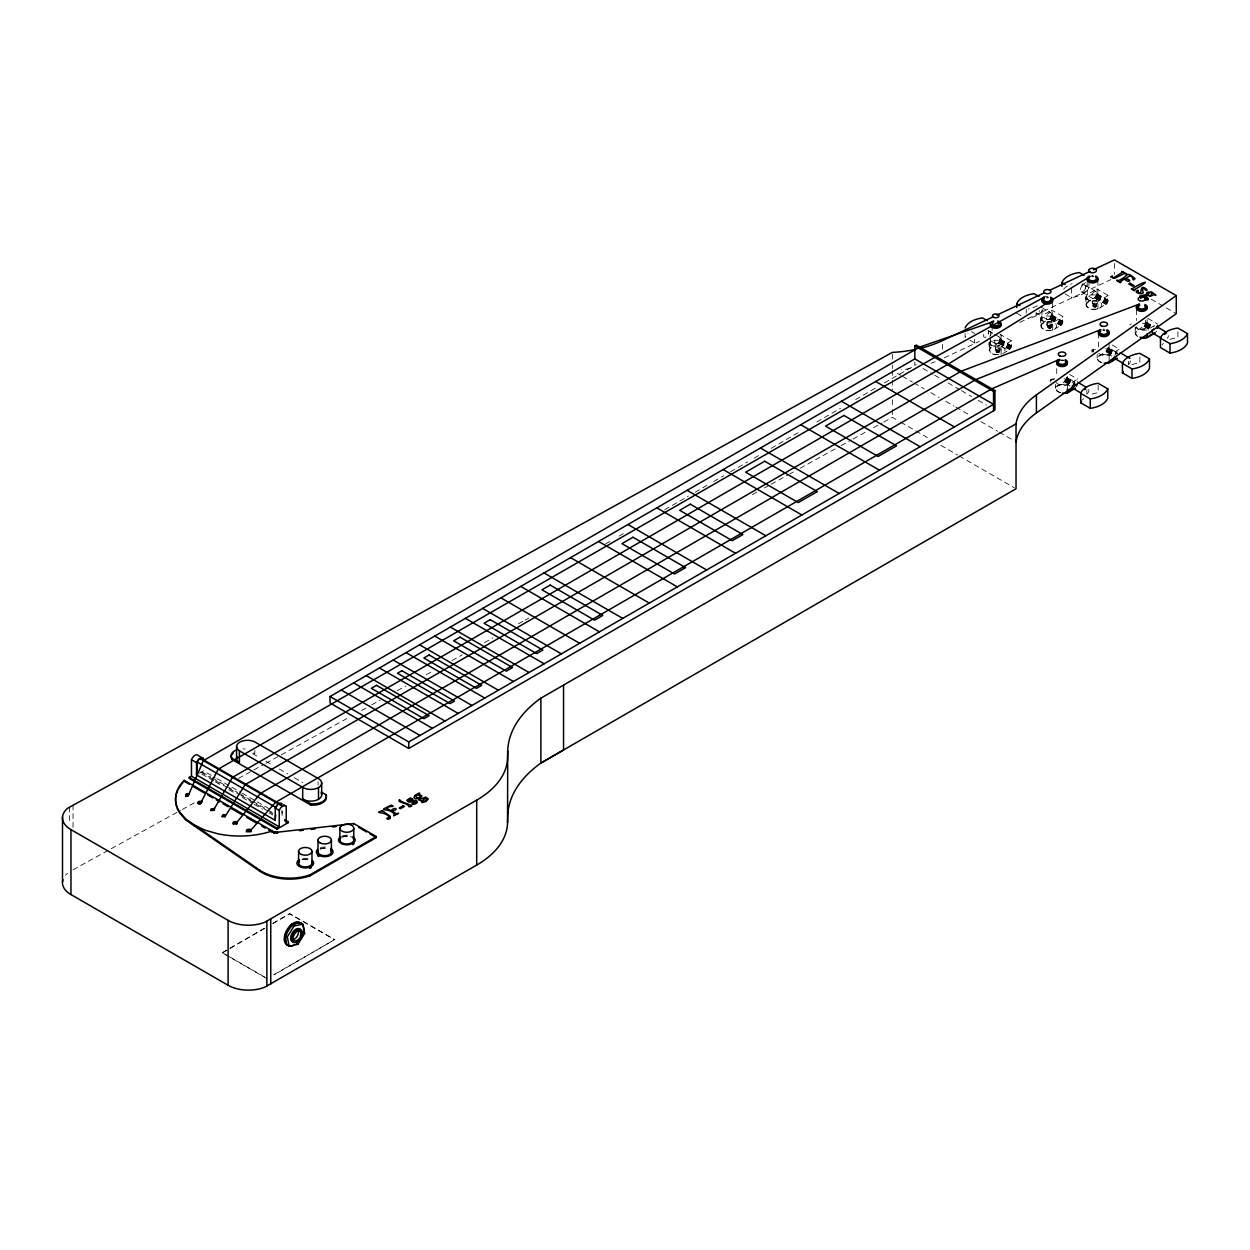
<?xml version="1.0" encoding="UTF-8"?>
<svg xmlns="http://www.w3.org/2000/svg" width="1250" height="1250" viewBox="0 0 1250 1250"><rect width="100%" height="100%" fill="white"/><g stroke="black" fill="none" stroke-linecap="round" stroke-linejoin="round"><path stroke-width="0.75" stroke-dasharray="5 3.75" d="M997.969 343.375L1000 339.953L1000.156 334.359L1011.391 340.844C1012.141 351.781 1008.313 352.047 997.969 343.375L989.875 348.047A8.531 4.922 0 0 0 996.109 354.875M1041.484 323.812L1050.453 318.141L1051.766 310.109L1063.016 316.609L1061.703 324.641L1052.734 330.297A8.531 4.922 0 0 1 1043.266 329.266A8.531 4.922 0 0 1 1041.484 323.812L1041.484 316.047L1051.766 310.109M1086.688 302.672L1095.656 297L1096.969 288.969L1108.219 295.469L1106.906 303.5L1097.938 309.156A8.531 4.922 0 0 1 1088.469 308.141A8.531 4.922 0 0 1 1086.688 302.672L1086.688 294.906L1096.969 288.969M1137.719 336.562A8.531 4.922 0 0 1 1135.938 331.094L1144.906 325.438L1146.219 317.406M1004.828 351.094L1004.969 349.953A7.625 4.406 0 0 0 997.875 345.828A7.625 4.406 0 0 0 989.875 349.344L989.734 350.484A7.625 4.406 0 0 0 999.781 354.391M1101.016 362.469A8.531 4.922 0 0 1 1097.922 356.391L1106.016 351.719L1108.172 347.484L1117.812 353.047M1093.125 352.297L1093.328 349.906L1095.453 349.578M1060.797 392.891A8.531 4.922 0 0 1 1056.203 386.344C1070.656 382.781 1060.875 371.422 1077.562 384.734M988.641 333.5L988.641 331.281L988.484 334.047A3.828 2.203 -60 0 1 987.484 335.766M1085.453 288.125L1085.297 288.672A3.828 2.203 -60 0 1 1081.219 291.859A3.828 2.203 -60 0 1 1081.219 287.078A3.828 2.203 -60 0 1 1085.297 285.547L1085.453 288.125L1085.453 285.906M995.5 348.953C994.688 353.953 1001.5 353.016 1001.109 348.719A8.531 4.922 0 0 1 996.109 349.047L995.5 347C994.688 352.016 1001.5 351.078 1001.109 346.781L1011.391 340.844M1051.359 327.359L1052.734 324.484A8.531 4.922 0 0 1 1047.719 324.812L1047.109 322.766C1044.938 327.125 1052.188 330.969 1051.281 325.156M1092.312 303.578L1092.922 303.672A8.531 4.922 0 0 0 1097.938 303.344C1097.656 309.328 1090.016 307.141 1092.312 301.625C1091.5 306.641 1098.312 305.703 1097.938 301.406L1108.219 295.469M1051.609 379.859L1051.609 380.75M1048 325.75L1050.812 325.938L1052.734 322.547L1063.016 316.609M199.328 773.297L203.516 770.875L215.25 777.641M605.531 543.953L612.281 540.047M619.047 536.156L625.812 532.25M664.688 509.797L688.344 496.141M695.109 492.234L706.938 485.406M713.688 481.5L723.828 475.656M730.594 471.75L747.5 461.984M754.25 458.094L761.016 454.188M771.156 448.328L799.891 431.75M816.797 421.984L840.453 408.328M855.656 399.547L877.625 386.859M884.391 382.953L913.125 366.359M916.234 364.562L914.812 365.391L914.812 358.891M1002.734 353.609L1007.594 350.797M1154.516 325.594L1147.172 329.844A8.531 4.922 0 0 1 1135.844 327.172L1135.938 331.094M1098.609 353.328A8.531 4.922 0 0 0 1109.156 355.125L1119.438 349.188L1109.797 343.625M1056.109 382.422A8.531 4.922 0 0 0 1067.438 385.078L1077.719 379.141L1077.719 383.531M267.234 978.813L222.25 952.828L264.422 928.219M272.859 923.344L289.719 913.609L334.703 939.578L273.984 974.906M222.25 952.828L264.422 928.484M272.859 923.625L289.719 913.875L334.703 939.844M273.984 974.641L334.703 939.578M73.031 869.797L180.562 810.406M182.281 809.469L195.938 801.922M238.609 778.359L252.25 770.812M253.969 769.875L264.203 764.219M265.906 763.281L279.562 755.734M281.281 754.797L349.547 717.094M361.5 710.484L370.031 705.781M371.734 704.828L380.266 700.125M397.344 690.688L405.875 685.984M426.359 674.672L433.188 670.906M451.953 660.531L462.203 654.875M484.391 642.625L492.922 637.906M518.531 623.766L523.641 620.938M525.359 620L528.766 618.109M752.359 494.625L757.484 491.797M764.312 488.031L769.438 485.203M771.141 484.266L788.203 474.828M789.906 473.891L793.328 472M800.156 468.234L839.406 446.547M841.125 445.609L851.359 439.953M853.062 439.016L866.719 431.469M873.547 427.703L882.078 422.984M883.781 422.047L892.328 417.328L899.016 421.188M944.219 357.875L979.312 341.391M1019.672 322.438L1110.922 279.594M1051.859 379.672L1054.062 379.672M1054.688 378.781L1051.656 379.172A1.828 1.062 0 0 0 1051.609 381.234M1082.531 283.844L1088.953 287.516L1088.953 279.969M988.937 331.047L992.141 332.891A23.656 13.656 0 0 1 991.547 334.094M1151.203 299.172L1164.578 306.891M1166.25 307.859L1176.281 313.656M1147.828 318.344L1157.453 323.906M1084.859 285.156L1096.109 291.641A3.828 2.203 -60 0 1 1094.891 297.578A3.828 2.203 -60 0 1 1091.578 295.656A3.828 2.203 -60 0 1 1096.109 291.641M1096.953 293.75L1108.188 300.25M1146.203 322.188L1154.234 326.828M1096.891 294.156L1108.141 300.656M1146.141 322.594L1152.578 326.297M1096.812 294.562L1108.062 301.062M1146.062 323L1152.484 326.719M1096.688 294.984L1107.938 301.484M1145.938 323.422L1152.359 327.125M1096.547 295.406L1107.781 301.906M1145.781 323.844L1153.828 328.484M1096.359 295.828L1107.609 302.312M1145.609 324.25L1152.031 327.969M1096.156 296.234L1107.391 302.719M1145.406 324.672L1151.828 328.375M1095.922 296.625L1107.156 303.125M1145.172 325.062L1149.984 327.844M1095.656 297L1106.906 303.5M1144.906 325.438L1149.734 328.219M1095.375 297.359L1106.625 303.859M1144.625 325.797L1149.453 328.578M1095.094 297.688L1106.328 304.188M1144.344 326.125L1150.766 329.828M1094.781 298L1106.031 304.484M1144.031 326.422L1150.453 330.141M1081.047 291.781L1092.281 298.266M1041.266 307.219L1050.906 312.781A3.828 2.203 -60 0 1 1049.703 318.719A3.828 2.203 -60 0 1 1046.391 316.797A3.828 2.203 -60 0 1 1050.906 312.781M1051.75 314.891L1063 321.391M1051.703 315.297L1062.938 321.797M1108.125 347.875L1117.766 353.438M1051.609 315.703L1062.859 322.203M1108.047 348.297L1119.281 354.781M1051.484 316.125L1062.734 322.625M1107.922 348.703L1115.953 353.344M1051.344 316.547L1062.578 323.047M1107.766 349.125L1114.203 352.844M1051.156 316.969L1062.406 323.453M1107.594 349.547L1114.016 353.25M1050.953 317.375L1062.188 323.859M1107.375 349.953L1117.016 355.516M1050.719 317.766L1061.953 324.266M1107.141 350.344L1113.578 354.062M1050.453 318.141L1061.703 324.641M1106.891 350.719L1113.312 354.438M1050.188 318.5L1061.422 325M1106.609 351.078L1113.031 354.797M1049.891 318.828L1061.141 325.328M1106.312 351.406L1115.953 356.984M1049.578 319.141L1060.828 325.625M1106.016 351.719L1112.438 355.422M1047.078 319.406L1035.844 312.922A3.828 2.203 -60 0 0 1037.75 312.734M1069.688 374.5L1077.719 379.141M988.047 330.531L992.875 333.312M994.469 334.234L999.297 337.016M1000.141 339.141L1011.375 345.625M1066.469 377.422L1074.5 382.062M1000.078 339.531L1011.328 346.031M1066.406 377.828L1074.438 382.469M1000 339.953L1011.234 346.438M999.875 340.359L1011.125 346.859M1066.203 378.656L1077.453 385.156M999.719 340.781L1010.969 347.281M1066.047 379.078L1074.094 383.719M999.547 341.203L1010.797 347.688M1065.875 379.5L1077.125 385.984M999.328 341.609L1010.578 348.094M1065.672 379.906L1076.906 386.391M999.109 342L1010.344 348.5M1065.438 380.297L1075.062 385.859M998.844 342.375L1010.094 348.875M1065.172 380.672L1071.594 384.391M998.563 342.734L1009.812 349.234M1064.891 381.031L1074.531 386.594M998.281 343.062L1009.516 349.562M1064.609 381.359L1071.031 385.078M1064.297 381.672L1070.719 385.375M990.656 340.859L995.469 343.656M922.937 368.438L932.984 374.234M934.656 375.203L941.359 379.078M948.062 382.938L959.781 389.719M961.453 390.672L971.5 396.484M978.203 400.344L986.578 405.188M897.344 373.359L900.688 375.297M902.359 376.25L912.391 382.047M914.047 383.016L924.078 388.797M930.766 392.656L939.125 397.484M945.813 401.344L954.172 406.172M955.844 407.141L969.219 414.859M980.922 421.609L997.641 431.266M999.312 432.234L1014.359 440.922M900.688 422.156L914.047 429.875M915.719 430.844L927.422 437.594M940.797 445.328L957.516 454.969M959.188 455.938L1014.359 487.781M252.5 753.578L259.203 757.438M265.906 761.312L272.609 765.172M279.297 769.047L287.672 773.875M294.375 777.75L302.75 782.578M216.922 778.609L230.328 786.344M232 787.312L240.375 792.141M242.047 793.109L270.516 809.547M202.094 771.984L210.531 776.859M212.219 777.828L237.547 792.453M239.234 793.422L251.047 800.25M252.734 801.219L273 812.906M200.406 772L213.906 779.797M215.594 780.766L227.422 787.594M229.109 788.562L239.234 794.422M240.922 795.391L254.422 803.188M256.109 804.156L267.922 810.984M269.609 811.953L273 813.906M201.828 774.078L213.656 780.906M215.344 781.875L222.094 785.781M228.844 789.672L235.594 793.578M242.344 797.469L252.469 803.312M254.156 804.297L262.609 809.172M269.359 813.062L272.734 815.016M222.25 952.562L267.234 978.531M1065.109 293.906L1071.469 297.609A23.656 13.656 0 0 0 1088.953 287.516M1016.719 313.188L1021.5 315.969M971.469 331.703L974.656 333.562M969.875 340.203L974.656 342.984A23.656 13.656 0 0 0 976.734 342.641M1047.109 324.703L1048 327.688M281.719 810.5L282.234 816.313L282.234 811.078M1177.875 331.844L1177.875 337.5A22.688 13.094 0 0 0 1168.547 340.047M1147.125 319.422L1147.125 326.641M1139.844 357.125L1139.844 362.781A22.688 13.094 0 0 0 1130.516 365.328M1136.453 309.719L1136.453 320.547M1135.219 327.203L1135.219 333.016M1128.578 361.281L1128.578 364.312M1114.422 263.5L1114.422 274.328M1109.094 342.906L1109.094 351.922M1109.156 355.125L1109.156 360.938M1098.438 333.203L1098.438 347.641M1098.141 385.188L1098.141 392.734A22.688 13.094 0 0 0 1088.812 395.281M1097.875 280.156L1097.875 298.203A5.375 3.094 0 0 1 1089.359 300.375A5.375 3.094 0 0 1 1090.375 295.031A5.375 3.094 0 0 1 1097.875 298.203M1097.938 309.156L1097.938 301.406A8.531 4.922 0 0 1 1092.922 301.734L1091.281 301.453A8.531 4.922 0 0 1 1086.688 294.906M1097.188 354.422L1097.188 358.297M1096.438 304.25A1.594 0.922 0 0 1 1093.781 304.688A1.594 0.922 0 0 1 1094.469 303.141A1.594 0.922 0 0 1 1096.438 304.25L1096.562 306.219A1.594 0.922 0 0 1 1093.781 306.625A1.594 0.922 0 0 1 1094.469 305.078A1.594 0.922 0 0 1 1096.438 306.188M1096.484 304.016L1096.484 305.953M1096.25 304.641L1096.016 306.734M1095.734 304.922L1095.734 306.859M1095.406 305.016L1095.406 306.953M1095.062 305.062L1095.062 307M1094.359 305.062L1094.359 307M1094.016 305L1094.016 306.938M1093.703 304.906L1093.703 306.844M1093.438 304.766L1093.438 306.719M1093.297 304.047L1093.203 306.547M1091.938 350.25L1091.938 352.188M1087.203 281.281L1087.203 297.531M1086.859 389.719L1086.859 394.25M1086.109 297.797L1086.109 299.734A8.531 4.922 0 0 1 1086.688 296.844M1085.969 296.828L1085.969 304.578M1071.469 288.172L1071.469 297.609M1067.391 376.469L1067.391 381.875M1067.438 385.078L1067.438 388.953M1056.719 368.562L1056.719 375.797M1055.484 384.375L1055.484 388.25M1052.672 303.094L1052.672 319.344A5.375 3.094 0 0 1 1044.156 321.516A5.375 3.094 0 0 1 1045.172 316.172A5.375 3.094 0 0 1 1052.672 319.344M1052.734 330.297L1052.734 322.547A8.531 4.922 0 0 1 1047.719 322.875L1046.094 322.594A8.531 4.922 0 0 1 1041.484 316.047M1051.062 325.781L1051.062 327.734M1050.812 325.938L1050.812 327.875M1050.531 326.062L1050.531 328M1050.203 326.156L1050.203 328.094M1050.219 380.203L1050.219 382.141M1049.875 326.203L1049.875 328.141M1049.266 326.219A1.594 0.922 0 0 0 1048.578 327.766A1.594 0.922 0 0 0 1051.234 327.328A1.594 0.922 0 0 0 1049.266 326.219L1049.156 328.141M1048.812 326.141L1048.812 328.078M1048.5 326.047L1048.5 327.984M1048.109 325.188L1048.234 327.844M1042 309.641L1042 318.672M1040.906 318.938L1040.906 320.875A8.531 4.922 0 0 1 1041.484 317.984M1040.766 317.969L1040.766 325.719M1026.266 309.312L1026.266 313.094M1001.062 334.562L1001.062 343.578M1001.109 354.531L1001.109 346.781A8.531 4.922 0 0 1 996.109 347.109L994.469 346.828A8.531 4.922 0 0 1 989.875 340.281L989.875 348.047M999.672 349.391L999.75 351.594M999.438 350.031L999.438 351.969M999.203 350.172L999.203 352.109M998.922 350.297L998.922 352.234M998.594 350.391L998.594 352.328M998.25 350.438L998.25 352.375M997.547 350.438L997.547 352.375M997.203 350.375L997.203 352.312M996.891 350.281L996.891 352.219M996.609 350.156L996.609 352.094M996.484 349.422L996.391 351.938M992.141 325.344L992.141 332.891M990.391 332.078L990.391 335.688M990.391 337.5L990.391 342.906M989.297 343.172L989.297 345.125A8.531 4.922 0 0 1 989.875 342.234M989.156 342.203L989.156 349.953M974.656 339.219L974.656 342.984M965.109 333.656L965.109 337.422A22.688 13.094 0 0 1 968.016 333.266M942.453 344.25L942.453 349.672M892.328 354.219L892.328 363.234M892.328 365.047L892.328 368.656M892.328 370.469L892.328 378.281M892.328 380.234L892.328 390M892.328 399.75L892.328 407.562M892.328 409.516L892.328 417.328M318.094 781.812L318.094 785.172M254.828 750.328L254.828 753.672A10.906 6.297 0 0 0 252.578 752.766M73.031 804.859L73.031 827.781M69.5 806.906L69.5 824.094M65.547 875.203A29 16.75 0 0 1 67.609 873.203M935.078 361.828A92.562 53.438 0 0 1 931.203 363.219M910.281 368.484A92.562 53.438 0 0 1 901.391 369.734M242.953 748.875A11.719 6.766 0 0 1 245.266 749.031M302.938 859.672A8.391 4.844 0 0 1 309.312 860.078M320.531 848.906A8.375 4.844 0 0 1 326.891 848.422M342.625 837.031A8.375 4.844 0 0 1 351.016 837.031M302.938 858.422A8.391 4.844 0 0 1 309.312 858.828M301.938 859.719A6.703 3.859 0 0 1 310.016 860.344M320.531 847.656A8.375 4.844 0 0 1 328.906 847.656M319.984 849.109A6.703 3.859 0 0 1 328.062 848.5M342.625 835.781A8.375 4.844 0 0 1 351.016 835.781M341.969 837.094A6.969 4.016 0 0 1 351.812 837.172M1091.719 276.75A5.375 3.094 0 0 1 1093.125 276.734M1046.516 297.891A5.375 3.094 0 0 1 1047.922 297.875M1061.234 360.422A5.375 3.094 0 0 1 1064 360.594M1102.953 330.469A5.375 3.094 0 0 1 1104.344 330.453M1142.359 323.219A5.375 3.094 0 0 1 1147.156 326.375A5.375 3.094 0 0 1 1142.141 329.391A5.375 3.094 0 0 1 1136.484 326.781M1162.125 344.719A22.688 13.094 0 0 1 1163.375 343.391M1168.547 335.672A3.828 2.203 -60 0 1 1167.297 338.297M1156.609 330.984A3.828 2.203 -60 0 1 1156.047 331.812M1129.953 324.953A1.828 1.062 0 0 1 1131.391 323.938M1137.047 335.703A7.625 4.406 0 0 1 1135.797 333.547L1135.938 332.406A7.625 4.406 0 0 1 1148.469 329.969M1093.312 351.281A1.828 1.062 0 0 1 1093.359 349.234L1093.359 351.172A1.828 1.062 0 0 0 1092.109 352.641M1102 362.5A7.625 4.406 0 0 1 1097.781 358.828L1097.922 357.688A7.625 4.406 0 0 1 1103.938 354.234A7.625 4.406 0 0 1 1111.75 356.125M1105.703 348.703A5.375 3.094 0 0 1 1107.641 353.734A5.375 3.094 0 0 1 1098.859 352.844M1130.531 360.969A3.828 2.203 -60 0 1 1128.625 364.281M1115.328 353.25A3.828 2.203 -60 0 1 1117.375 351.75M1060.281 392.453A7.625 4.406 0 0 1 1056.062 388.781L1056.203 387.641A7.625 4.406 0 0 1 1062.219 384.188A7.625 4.406 0 0 1 1070.031 386.078M1073.047 384.016A3.828 2.203 -60 0 1 1073.609 383.203M1074.25 382.516A3.828 2.203 -60 0 1 1074.953 382M1088.812 389.297A3.828 2.203 -60 0 1 1087.562 393.547M1082.391 399.953A22.688 13.094 0 0 1 1083.641 398.625M1064 378.656A5.375 3.094 0 0 1 1065.922 383.688A5.375 3.094 0 0 1 1057.141 382.797M1085.453 282.625A23.656 13.656 0 0 1 1081.078 285.391M1063.578 289.219A22.688 13.094 0 0 1 1072.125 283.688M986.141 336.969A3.828 2.203 -60 0 1 983.641 336.484A3.828 2.203 -60 0 1 984.219 332.734M993.562 340.406A5.375 3.094 0 0 1 1001.094 343.312A5.375 3.094 0 0 1 993.344 346.031A5.375 3.094 0 0 1 992.359 340.828M990.75 335.266A23.656 13.656 0 0 1 989.781 336.375M998.734 336.844A3.828 2.203 -60 0 1 999.297 341.438A3.828 2.203 -60 0 1 995.047 343.25A3.828 2.203 -60 0 1 996.688 337.719M1039.656 310.719A3.828 2.203 -60 0 1 1039.109 311.531M1043.156 309.859A23.656 13.656 0 0 1 1028.344 318.406M1037.484 305.688A23.656 13.656 0 0 1 1028.344 308.969M1045.172 296.812A5.375 3.094 0 0 1 1047.922 296.578M1046.781 297.578A3.641 2.109 0 0 1 1048.656 297.688M1091.719 275.453A5.375 3.094 0 0 1 1093.125 275.438M1091.938 276.266A3.938 2.266 0 0 1 1093.953 276.406M1102.953 329.172A5.375 3.094 0 0 1 1104.344 329.156M1103.188 330.094A3.75 2.172 0 0 1 1105.125 330.219M1060.516 360.172A3.812 2.203 0 0 1 1064.297 360.406M1041.484 325.109L1041.344 326.25A7.625 4.406 0 0 0 1048.438 330.375A7.625 4.406 0 0 0 1056.438 326.859L1056.578 325.703A7.625 4.406 0 0 0 1049.484 321.594A7.625 4.406 0 0 0 1041.484 325.109M1086.688 303.969L1086.547 305.109A7.625 4.406 0 0 0 1093.641 309.234A7.625 4.406 0 0 0 1101.641 305.719L1101.781 304.562A7.625 4.406 0 0 0 1094.688 300.453A7.625 4.406 0 0 0 1086.688 303.969M996.969 352A1.594 0.922 0 0 0 999.625 351.578A1.594 0.922 0 0 0 997.641 350.453A1.594 0.922 0 0 0 996.969 352M996.969 350.062A1.594 0.922 0 0 0 999.625 349.625A1.594 0.922 0 0 0 997.641 348.516A1.594 0.922 0 0 0 996.969 350.062M1048.578 325.828A1.594 0.922 0 0 0 1051.234 325.391A1.594 0.922 0 0 0 1049.266 324.281A1.594 0.922 0 0 0 1048.578 325.828"/><path stroke-width="1.5" d="M1093.359 269.781L1114.422 259.891L1176.281 295.594L1036.406 394.875A92.562 53.438 0 0 0 1016.031 423.828L540.391 698.469A149.578 86.359 0 0 0 507.719 751.109L507.547 758A105.344 60.828 0 0 1 476.703 800.125L264.922 922.188A28.703 16.578 0 0 1 228.094 920.359L70.969 829.641A29 16.75 0 0 1 67.609 808.281L892.328 352.406A92.562 53.438 0 0 0 914.625 349.625M62.969 879.609A29 16.75 0 0 0 70.969 894.562L228.094 985.281A28.703 16.578 0 0 0 264.922 987.109L476.703 865.062A105.344 60.828 0 0 0 507.547 822.922L507.719 816.047A149.578 86.359 0 0 1 540.391 763.406L563.547 749.984L563.547 685.062M275.641 814.891L275.25 820.359L196.531 774.906L197.438 762.141A3.781 2.188 -60 0 1 199.969 758.625A3.781 2.188 -60 0 1 202.484 759.234L281.203 804.672M250.813 831.875A2.219 1.281 0 0 0 250.813 831.219L249.781 830.438A2.219 1.281 0 0 0 247.328 830.531A2.219 1.281 0 0 0 246.531 831.875M201.969 801.266L200.469 801.469A1.594 0.922 0 0 0 198.125 802.016A1.594 0.922 0 0 0 199.672 803.188A1.594 0.922 0 0 0 201.219 802.016L218.219 769.172L936.125 356.578L1044.484 296.969M214.578 808.547L212.812 808.734A1.578 0.906 0 0 0 210.844 809.531A1.578 0.906 0 0 0 212.547 810.531A1.578 0.906 0 0 0 213.937 809.375L232.453 777.375L947.406 364.609L1090.219 276.344M284.688 935.422L291.453 924.453L300.141 922.688L302.734 924.188L304.656 933.391L297.875 944.344L289.203 946.125L286.594 944.609L284.688 935.422L287.297 936.922L289.203 946.125M287.297 936.922L294.062 925.953L302.734 924.188M245.094 784.688L224.844 816.922M224.781 816.687L225.406 814.797C220.281 813.531 222.516 818.969 224.781 815.688M221.875 816.687L225.406 815.797M185.625 796.391L188 796.234L203.406 760.625L919.688 347.078L993.781 321.422M188.016 795.625L188.75 793.625C184.016 792.922 186.047 797.656 188.016 794.625M340.797 837.969L340.125 838.875A6.969 4.016 0 0 0 344.062 843.672A6.969 4.016 0 0 0 352.797 842.031L353.516 841.078A6.969 4.016 0 0 0 352.906 838.016M236.844 822.391L236.844 823.391L237.375 821.719L235.516 821.625A1.891 1.094 0 0 0 233.141 822.578A1.891 1.094 0 0 0 235.188 823.766A1.891 1.094 0 0 0 236.844 822.391L260.344 793.5L975.922 379.547L1100.844 329.594M1016.031 441.875A92.562 53.438 0 0 1 1036.406 412.937L1176.281 313.656L1176.281 295.594M914.812 358.891L914.812 345.906L916.234 345.094L994.953 390.547L994.953 410.016L408.766 748.453L330.047 703L330.047 696.516L914.812 358.891L993.531 404.344L408.766 741.953L330.047 696.516M189.234 777.453L191.469 776.172L279.25 826.844L279.25 810.422A5.656 3.266 -60 0 1 282.734 806.031A5.656 3.266 -60 0 1 286.234 806.391L286.234 822.812L288.188 821.688L288.188 822.688L277 829.141L189.234 778.453L189.234 777.453L277 828.141L279.25 826.844M245 784.734L961.359 371.141L1138.969 304.25M914.812 345.906L993.531 391.359L994.953 390.547M1140.531 337.641A8.531 4.922 0 0 0 1147.172 337.594L1155.281 332.922M1117.25 358.203L1109.156 362.875A8.531 4.922 0 0 1 1104.156 363.219M1062.438 393.156A8.531 4.922 0 0 0 1067.438 392.828L1075.547 388.156M376.312 836.547L353.812 823.563L277.609 832.188L273.797 831.781L184.219 780.359A64.234 37.078 0 0 0 179.422 811.609L185.609 818.859L259.609 870.078A39.125 22.594 0 0 0 309.969 874.844L376.312 836.547L376.312 837.547L309.969 875.844A39.125 22.594 0 0 1 259.609 871.078L185.609 819.859L179.422 812.609A64.234 37.078 0 0 1 177.766 790.297M185.656 795.422L188.75 794.625M993.344 316.734L942.453 340.641A92.562 53.438 0 0 1 920.328 348.344M996.859 315.094L1044.234 292.844M1049.5 290.375L1089.859 271.422M1059.078 359.562L991.875 388.766L275.609 802.297L250.813 830.219A2.219 1.281 0 0 1 248.672 831.828A2.219 1.281 0 0 1 246.531 830.219A2.219 1.281 0 0 1 249.781 829.453L250.891 829.516L250.813 831.219M1166.641 332.953L1165.938 333.25A3.828 2.203 -60 0 0 1164.578 334.453M198.125 803.016A1.594 0.922 0 0 1 200.469 802.453L201.969 802.266L201.219 803.016L201.219 802.016M299.5 830.719L303.375 830.281M311.141 829.406L315.016 828.953M332.484 826.984L336.359 826.531M210.828 810.609A1.578 0.906 0 0 1 212.812 809.734L214.578 809.531L213.937 810.375L213.937 809.375M233.688 824.438A1.891 1.094 0 0 1 233.391 823.125A1.891 1.094 0 0 1 235.516 822.609L237.375 822.703M1144.656 299.891C1153.641 301.25 1143.016 294.906 1146.625 294.844L1150.359 296.359L1153.891 294.703L1155.938 295.172L1152.062 292.297L1148.406 292.016L1146.609 292.922L1146.375 294.531L1139.781 296.078L1140.75 298.328M273.312 831.625C272.531 832.984 276.141 833.812 275.375 832.109M1144.469 299.281L1147.703 299.078L1143.656 296.016L1141.516 296.391L1141.906 297.812M1187.5 333.578L1177.875 328.062A22.688 13.094 0 0 0 1160.469 338.125L1160.469 347.547L1170.016 353.109A23.656 13.656 0 0 0 1187.5 343.016L1187.5 333.578A23.656 13.656 0 0 1 1170.016 343.672L1170.016 353.109M1084.141 275.328L1079.328 272.562A22.688 13.094 0 0 0 1061.922 282.625L1061.922 286.391M1149.484 358.859L1139.844 353.359A22.688 13.094 0 0 0 1122.438 363.406L1122.438 372.844L1131.984 378.406A23.656 13.656 0 0 0 1149.484 368.297L1149.484 358.859A23.656 13.656 0 0 1 1131.984 368.969L1131.984 378.406M1038.938 296.469L1034.125 293.703A22.688 13.094 0 0 0 1016.719 303.766L1016.719 307.531M1107.766 388.812L1098.141 383.297A22.688 13.094 0 0 0 1080.719 393.359L1080.719 402.797L1090.281 408.344A23.656 13.656 0 0 0 1107.766 398.25L1107.766 388.812A23.656 13.656 0 0 1 1090.281 398.922L1090.281 408.344M987.328 320.703L982.516 317.938A22.688 13.094 0 0 0 965.109 328M1156.609 326.578L1166.25 332.141M1152.781 333.203L1160.812 337.844M1120.188 352.781L1129.828 358.344M1114.766 358.484L1122.797 363.125M1078.469 382.734L1086.516 387.375M1073.047 388.438L1081.078 393.078M875.688 381.484L954.406 426.938M841.438 401.266L920.156 446.719M800.75 424.75L879.469 470.203M760.453 448.016L839.172 493.469M723.172 469.547L801.891 514.984M687.156 490.344L765.875 535.781M656.828 507.844L735.562 553.281M627.938 524.531L706.656 569.969M598.625 541.453L677.344 586.891M570.578 557.641L649.297 603.094M544.031 572.969L622.75 618.422M520.75 586.406L599.469 631.859M500.922 597.859L579.641 643.297M482.641 608.406L561.359 653.859M465.422 618.344L544.141 663.797M450.328 627.062L529.047 672.516M434.734 636.078L513.453 681.516M419.625 644.781L498.344 690.234M406.078 652.625L484.797 698.062M393.234 660.031L471.953 705.484M379.469 667.984L458.188 713.422M366.25 675.609L444.984 721.047M353.656 682.891L432.375 728.328M341.281 690.016L420.016 735.469M321.328 792.062L326.203 794.875L326.203 796.125A13.328 7.703 0 0 1 310.797 805.016L232.078 759.562L232.078 758.328A11.719 6.766 0 0 1 236.344 750.016M318.5 787.578A10.906 6.297 0 0 0 318.094 778.453L254.828 741.938A10.906 6.297 0 0 0 239.781 742.141A10.906 6.297 0 0 0 239.422 750.828L302.688 787.344A10.906 6.297 0 0 0 318.5 787.578L318.5 799.328M358.641 827.344L366.672 831.984M369.891 833.828L376.312 837.547M232.078 758.328L239.422 762.578L239.422 750.828M302.688 787.344L302.688 799.094L310.797 803.781A13.328 7.703 0 0 0 326.203 794.875M283.578 804.844L286.234 806.391M199.969 758.625L282.672 806.391M197.438 762.141L276.156 807.594A3.781 2.188 -60 0 1 276.719 806.188M196.531 762.672A5.656 3.266 -60 0 1 200.031 758.266A5.656 3.266 -60 0 1 203.516 758.625L198.453 755.703A5.656 3.266 -60 0 0 194.969 755.344A5.656 3.266 -60 0 0 191.469 759.75L196.531 762.672L196.531 774.906M282.234 804.078A5.656 3.266 -60 0 0 278.75 803.719A5.656 3.266 -60 0 0 275.25 808.109L279.25 810.422M284.812 819.734L288.188 821.688M284.812 820.734L288.188 822.688M189.281 784.266L184.219 781.344L184.219 780.359M192.656 786.219L204.469 793.047M207.844 795L212.906 797.922M216.281 799.859L219.672 801.812M223.047 803.766L228.109 806.688M231.484 808.641L241.609 814.484M246.672 817.406L256.797 823.25M261.859 826.188L265.234 828.125M268.625 830.078L272 832.031L272 831.031A64.234 37.078 0 0 1 217.844 833.797L205.297 830.234L194.375 825.172L194.375 826.172M291.453 924.453L294.062 925.953M304.656 933.391L303.344 932.625A12.906 7.453 -60 0 0 296.703 922.953A12.906 7.453 -60 0 0 285.641 938.172A12.906 7.453 -60 0 0 294.203 945.187M296.578 943.594L297.875 944.344M1160.469 338.125L1170.016 343.672M1061.922 282.625L1065.109 284.469M1122.438 363.406L1131.984 368.969M1016.719 303.766L1019.906 305.609M1080.719 393.359L1090.281 398.922M1157.453 325.359L1157.453 328.297A3.828 2.203 -60 0 0 1157.031 326.969M1147.172 333.719L1147.172 337.594M1067.438 388.953L1067.438 392.828M1036.406 394.875L1036.406 412.937M1016.031 423.828L1016.031 488.75L540.875 763.078L540.875 698.156M993.531 391.359L993.531 410.844M507.719 751.109L507.547 822.922M476.703 800.125L476.703 865.062M408.766 741.953L408.766 748.453M353.812 823.563L353.812 824.562M353.781 828.297L353.781 840.031M339.859 828.172L339.859 839.922M331.422 840.109L331.422 851.844M321.688 782.969L321.688 794.719M318.016 840.109L318.016 851.844M311.984 851.328L311.984 863.078M310.797 803.781L310.797 805.016M309.969 874.844L309.969 875.844M298.578 851.328L298.578 863.078M277.609 832.188L277.609 833.188M277 828.141L277 829.141M277.047 832.203L277.047 833.203M276.484 832.203L276.484 833.203M275.938 832.172L275.938 833.172M275.25 808.109L275.25 820.359M274.844 832.031L274.844 833.016M274.312 831.922L274.312 832.922M273.797 831.781L273.797 832.781M272.406 831.25L272.406 832.25M270.766 919.016L270.766 983.953M266.859 921.281L266.859 986.203M259.609 870.078L259.609 871.078M249.781 829.453L249.781 830.438M236.578 746.438L236.578 758.188M235.516 821.625L235.516 822.609M228.094 920.359L228.094 985.281M223.719 815.078L223.719 816.078M212.812 808.734L212.812 809.734M200.469 801.469L200.469 802.453M191.469 759.75L191.469 776.172M187.281 794.188L187.281 795.188M70.969 829.641L70.969 894.562M62.5 816.984L62.5 881.906M232.078 759.562A11.719 6.766 0 0 1 233.078 753.141M321.219 793.031A10.906 6.297 0 0 1 316.156 800.359A10.906 6.297 0 0 1 302.688 799.094M239.422 762.578A10.906 6.297 0 0 1 237 756.609M277.141 805.531A3.781 2.188 -60 0 1 280.969 804.25M178.562 788.75A64.234 37.078 0 0 1 182.859 782.766M311.328 867.656A8.391 4.844 0 0 1 309.625 868.453M318.797 856.516A8.375 4.844 0 0 1 317.453 855.516M354.078 843.641A8.375 4.844 0 0 1 352.75 844.641M312.453 860.562A8.391 4.844 0 0 1 310.234 866.969A8.391 4.844 0 0 1 298.969 866.266A8.391 4.844 0 0 1 299.234 859.719M311.75 862.062A6.703 3.859 0 0 1 304.406 866.906A6.703 3.859 0 0 1 299.484 861.141M330.641 848.422A8.375 4.844 0 0 1 331.141 854.953A8.375 4.844 0 0 1 319.906 855.812A8.375 4.844 0 0 1 317.453 849.438M330.516 849.922A6.703 3.859 0 0 1 325.594 855.688A6.703 3.859 0 0 1 318.25 850.844M352.75 836.547A8.375 4.844 0 0 1 352.75 843.391A8.375 4.844 0 0 1 340.891 843.391A8.375 4.844 0 0 1 340.891 836.547M1096.719 277.875A5.375 3.094 0 0 1 1096.25 282.047A5.375 3.094 0 0 1 1089 282.141A5.375 3.094 0 0 1 1088.203 277.984M1051.516 299.016A5.375 3.094 0 0 1 1051.047 303.188A5.375 3.094 0 0 1 1043.797 303.281A5.375 3.094 0 0 1 1043 299.125M1000.641 323.938A5.375 3.094 0 0 1 995.844 328.281A5.375 3.094 0 0 1 990.719 324.062M998.891 322.688A5.375 3.094 0 0 1 999.906 323.25M1066.969 362.234A5.375 3.094 0 0 1 1062.875 366.547A5.375 3.094 0 0 1 1056.719 363.156M1065.219 360.984A5.375 3.094 0 0 1 1066.234 361.547M1107.953 331.594A5.375 3.094 0 0 1 1107.484 335.766A5.375 3.094 0 0 1 1100.234 335.859A5.375 3.094 0 0 1 1099.438 331.703M1145.969 306.312A5.375 3.094 0 0 1 1144.766 310.828A5.375 3.094 0 0 1 1137.078 309.734A5.375 3.094 0 0 1 1139.625 305.406M200.469 804.062A1.594 0.922 0 0 1 198.125 803.5M236.844 823.953A1.891 1.094 0 0 1 236.359 824.438M1154.688 333.016A3.828 2.203 -60 0 1 1152.344 329.672M1150.891 334.156A7.625 4.406 0 0 1 1140.016 337.219M1112.875 359.438A7.625 4.406 0 0 1 1105.859 362.953M1116.672 358.297A3.828 2.203 -60 0 1 1114.062 357.484M1122.438 372.844A22.688 13.094 0 0 1 1123.141 371.391M1071.156 389.391A7.625 4.406 0 0 1 1066.109 392.688M1074.953 388.25A3.828 2.203 -60 0 1 1072.344 385.828M1084.844 389.688A3.828 2.203 -60 0 1 1085.5 389M1080.719 402.797A22.688 13.094 0 0 1 1081.422 401.344M997.672 321A5.375 3.094 0 0 1 1000.047 325.719A5.375 3.094 0 0 1 991.531 325.828A5.375 3.094 0 0 1 993.562 321.062M998.297 322.703A3.297 1.906 0 0 1 998 325.266A3.297 1.906 0 0 1 993.547 325.328A3.297 1.906 0 0 1 993.062 322.766M1050.5 297.156A5.375 3.094 0 0 1 1051.375 301.703A5.375 3.094 0 0 1 1043.453 301.797A5.375 3.094 0 0 1 1043.969 297.234M1050.672 298.812A3.641 2.109 0 0 1 1046.938 301.75A3.641 2.109 0 0 1 1044.391 298.406M1095.703 276.016A5.375 3.094 0 0 1 1096.578 280.562A5.375 3.094 0 0 1 1088.656 280.656A5.375 3.094 0 0 1 1089.172 276.094M1095.594 277.094A3.938 2.266 0 0 1 1095.25 280.156A3.938 2.266 0 0 1 1089.953 280.219A3.938 2.266 0 0 1 1089.359 277.172M1144.953 304.453A5.375 3.094 0 0 1 1145.5 309.188A5.375 3.094 0 0 1 1137.328 308.672A5.375 3.094 0 0 1 1139.625 304.109M1144.609 305.641A3.625 2.094 0 0 1 1144.047 308.578A3.625 2.094 0 0 1 1138.969 308.25A3.625 2.094 0 0 1 1139.516 305.312M1106.938 329.734A5.375 3.094 0 0 1 1107.797 334.281A5.375 3.094 0 0 1 1099.891 334.375A5.375 3.094 0 0 1 1100.406 329.812M1106.688 330.875A3.75 2.172 0 0 1 1106.359 333.797A3.75 2.172 0 0 1 1101.297 333.859A3.75 2.172 0 0 1 1100.734 330.953M1065.219 359.688A5.375 3.094 0 0 1 1065.766 364.422A5.375 3.094 0 0 1 1057.594 363.906A5.375 3.094 0 0 1 1059.891 359.344M1065.531 361.297A3.812 2.203 0 0 1 1063.875 364.109A3.812 2.203 0 0 1 1058.891 363.406A3.812 2.203 0 0 1 1059.672 360.469M293.359 941.938A7.375 4.25 -60 0 1 293.078 931.672A7.375 4.25 -60 0 1 301.031 932.016M300.891 933.672A7.375 4.25 -60 0 1 300.406 935.406M302.328 935.703A12.906 7.453 -60 0 1 300.781 938.688M298.312 930.953A5.609 3.234 -60 0 1 297.031 936.562A5.609 3.234 -60 0 1 292.641 939.563M288.406 945.359A12.906 7.453 -60 0 1 287.25 929.359A12.906 7.453 -60 0 1 301.484 924.172M1120.297 281.578C1123.562 285.359 1112.703 278.375 1118.344 280.609C1128.766 276.703 1125.391 270.047 1135.047 278.641C1131.203 282.578 1134.609 275.922 1129.516 276.141L1125.297 278.578C1134.016 280.25 1127.703 283.516 1124.641 278.953L1120.297 281.578M1122.719 272.094L1113.797 277.688L1112.625 277.734L1112.281 275.906L1110.625 276.797L1114.719 278.25L1124.094 273.609L1126.688 273.828L1121.797 271.344L1122.719 272.094M1134.312 289.766C1136.844 292.781 1128.703 287.484 1132.156 288.938C1137.359 284.531 1157.672 276 1134.312 289.766M418.75 798.625L418.938 800.125L420.812 800.406L421.984 802.578L426.094 801.469L428.172 798.938L425.797 797.109L419.594 799.344L421.859 795.906L419.047 794.281C423.031 789.719 406.266 799.688 418.75 798.625M407.234 800.078L407.391 801.078C409.094 803.969 416.891 799.281 415.719 803.141C409.266 802.469 412.328 805.969 416.172 803.422A3.688 2.125 0 0 0 417.234 801.719L417.094 801.375A2.953 1.703 0 0 0 415.688 800.453L408.297 800.703L409.359 799.125L412.828 799.312L410.359 797.891L407.234 800.078M415.25 795.641C419.578 802.094 422.813 792.797 415.25 795.641M1137.891 290.953L1137.953 292.281C1143.719 296.141 1138.016 282.141 1146.969 289.594C1147.344 293.844 1140.516 282.547 1143.203 292.766A2.953 1.703 0 0 1 1141.625 293.594L1141.016 293.672A3.688 2.125 0 0 1 1138.078 293.047C1133.516 292.25 1139.141 288.797 1137.891 290.953M382.297 810.766L390.188 816.281L390.281 818.234C387.094 821.109 384.781 816.766 389.641 818.109C387.047 810.578 371.734 814.031 382.297 810.766M394.625 814.812L393.672 815.812L398.578 813.312L396.297 813.672L391.75 811.172C400.359 809.344 394.156 806.297 391.094 810.797L386.875 808.359C387.812 805.031 397.281 807.687 391.219 805.172C374.141 813.203 389.938 806.281 394.625 814.812M1147.672 294.141C1151.188 299.531 1155.094 288.297 1147.672 294.141M427.453 799L424.406 801.203L421.5 800.953L426.062 797.891L427.453 799M399.5 799.781C396.094 802.766 408.109 802.453 409.031 806.828C417.969 805.625 402.312 803.75 399.5 799.781M340.844 826.172L340.125 827.141A6.969 4.016 0 0 0 344.062 831.922A6.969 4.016 0 0 0 352.797 830.297L353.516 829.328A6.969 4.016 0 0 0 349.578 824.547A6.969 4.016 0 0 0 340.844 826.172M376.516 685.344L371.359 688.312L423.969 718.688L429.125 715.719L376.516 685.344M401.875 670.703L397.469 673.25L450.078 703.609L454.484 701.062L401.875 670.703M429.109 654.969L423.875 658L476.484 688.375L481.719 685.344L429.109 654.969M459.969 637.156L453.672 640.797L506.281 671.156L512.578 667.531L459.969 637.156M490.25 619.672L484.047 623.266L536.656 653.625L542.859 650.047L490.25 619.672M550.172 585.078L541.969 589.812L594.578 620.188L602.781 615.453L550.172 585.078M633 537.25L621.938 543.641L674.547 574.016L685.609 567.625L633 537.25M690.281 504.188L679.703 510.297L732.312 540.672L742.891 534.562L690.281 504.188M764.719 461.219L745.672 472.203L798.281 502.578L817.328 491.594L764.719 461.219M843.938 415.469L825.531 426.094L878.141 456.469L896.547 445.844L843.938 415.469M1129.969 283.219L1128.766 283.906L1132.859 286.281L1134.062 285.578L1129.969 283.219M403.234 805.734L399.141 808.094L400.344 808.781L404.437 806.422L403.234 805.734M319.984 842.844A6.703 3.859 0 0 0 331.188 841.109A6.703 3.859 0 0 0 322.984 836.375A6.703 3.859 0 0 0 319.984 842.844M300.547 854.062A6.703 3.859 0 0 0 311.75 852.328A6.703 3.859 0 0 0 303.547 847.594A6.703 3.859 0 0 0 300.547 854.062M993.781 317.422A3.297 1.906 0 0 0 999 316.078A3.297 1.906 0 0 0 994.391 314.141A3.297 1.906 0 0 0 993.781 317.422M1045.172 293.344A3.641 2.109 0 0 0 1050.953 291.875A3.641 2.109 0 0 0 1045.859 289.719A3.641 2.109 0 0 0 1045.172 293.344M1090.219 272.328A3.938 2.266 0 0 0 1096.438 270.75A3.938 2.266 0 0 0 1090.953 268.422A3.938 2.266 0 0 0 1090.219 272.328M1139.641 300.625A3.625 2.094 0 0 0 1145.391 299.156A3.625 2.094 0 0 0 1140.328 297.016A3.625 2.094 0 0 0 1139.641 300.625M1101.547 325.969A3.75 2.172 0 0 0 1107.5 324.453A3.75 2.172 0 0 0 1102.25 322.234A3.75 2.172 0 0 0 1101.547 325.969M1059.797 355.953A3.812 2.203 0 0 0 1065.828 354.406A3.812 2.203 0 0 0 1060.516 352.156A3.812 2.203 0 0 0 1059.797 355.953M297.281 941.891A7.375 4.25 -60 0 0 301.562 930.234A7.375 4.25 -60 0 0 292.531 935.75A7.375 4.25 -60 0 0 297.281 941.891M297.25 940.469A5.609 3.234 -60 0 0 300.5 931.609A5.609 3.234 -60 0 0 293.641 935.797A5.609 3.234 -60 0 0 297.25 940.469"/></g></svg>
